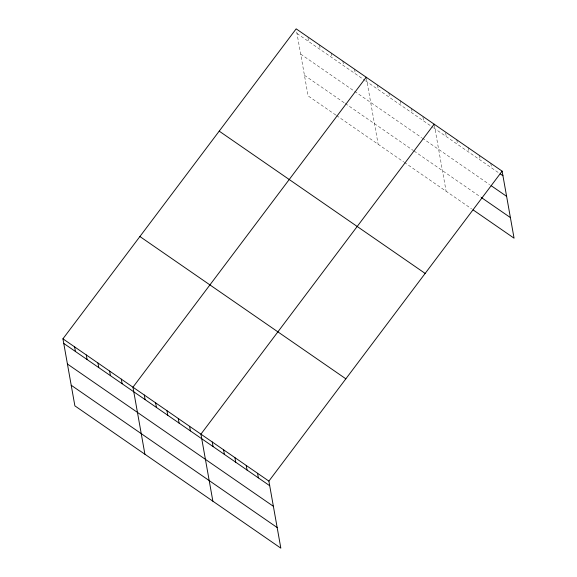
<?xml version="1.0" encoding="UTF-8"?>
<svg xmlns="http://www.w3.org/2000/svg" width="577" height="577" viewBox="0 0 577 577"><rect width="100%" height="100%" fill="white"/><g stroke="black" fill="none" stroke-linecap="round" stroke-linejoin="round"><path stroke-width="0.43" stroke-dasharray="2.88 2.16" d="M296.989 33.459L364.823 80.326M365.551 80.83L432.851 127.322M433.558 127.813L499.401 173.295M300.66 54.065L353.903 90.849M354.631 91.354L421.657 137.658M422.364 138.148L489.621 184.611M304.44 75.291L344.556 103.009M345.284 103.514L413.399 150.575M414.106 151.059L480.655 197.038M335.828 115.047L308.111 95.897L296.304 29.615M336.557 115.551L403.619 161.885M404.326 162.375L471.582 208.838M490.789 163.313L491.611 167.914M479.465 155.487L480.28 160.089M468.135 147.654L468.957 152.263M456.811 139.829L457.626 144.438M445.617 132.775L446.302 136.612M434.293 124.949L446.1 191.232M422.963 117.124L423.648 120.961M411.502 108.526L412.317 113.135M400.171 100.701L400.993 105.31M388.848 92.875L389.663 97.484M377.517 85.05L378.339 89.659M366.33 77.996L378.137 144.279M354.523 69.161L355.338 73.769M342.846 61.104L343.668 65.706M331.176 53.041L331.999 57.65M319.507 44.977L320.329 49.586M307.974 37.678L308.659 41.522"/><path stroke-width="0.87" d="M62.936 338.814L268.889 481.103L280.833 548.15L74.88 405.862L62.936 338.814L296.167 28.85L502.12 171.138L514.064 238.186L473.003 209.819M366.193 77.224L132.962 387.189L144.906 454.243M434.156 124.178L200.926 434.149L212.87 501.197M268.889 481.103L502.12 171.138M500.108 173.785L502.935 175.74M491.034 185.592L506.606 196.346M481.362 197.529L510.393 217.579M219.202 131.138L425.155 273.426M139.901 236.527L345.854 378.815M63.758 343.423L269.711 485.711M67.43 364.029L273.383 506.31M71.209 385.256L277.162 527.544M257.558 473.277L258.381 477.879M246.235 465.451L247.057 470.053M234.904 457.626L235.726 462.227M223.58 449.8L224.403 454.402M212.249 441.975L213.072 446.576M189.595 426.324L190.417 430.925M178.271 418.491L179.094 423.1M166.941 410.665L167.763 415.274M155.617 402.84L156.439 407.449M144.286 395.014L145.108 399.623M121.293 379.132L122.115 383.734M109.623 371.069L110.445 375.677M97.953 363.005L98.768 367.614M86.283 354.942L87.098 359.55M74.606 346.878L75.428 351.487"/></g></svg>
